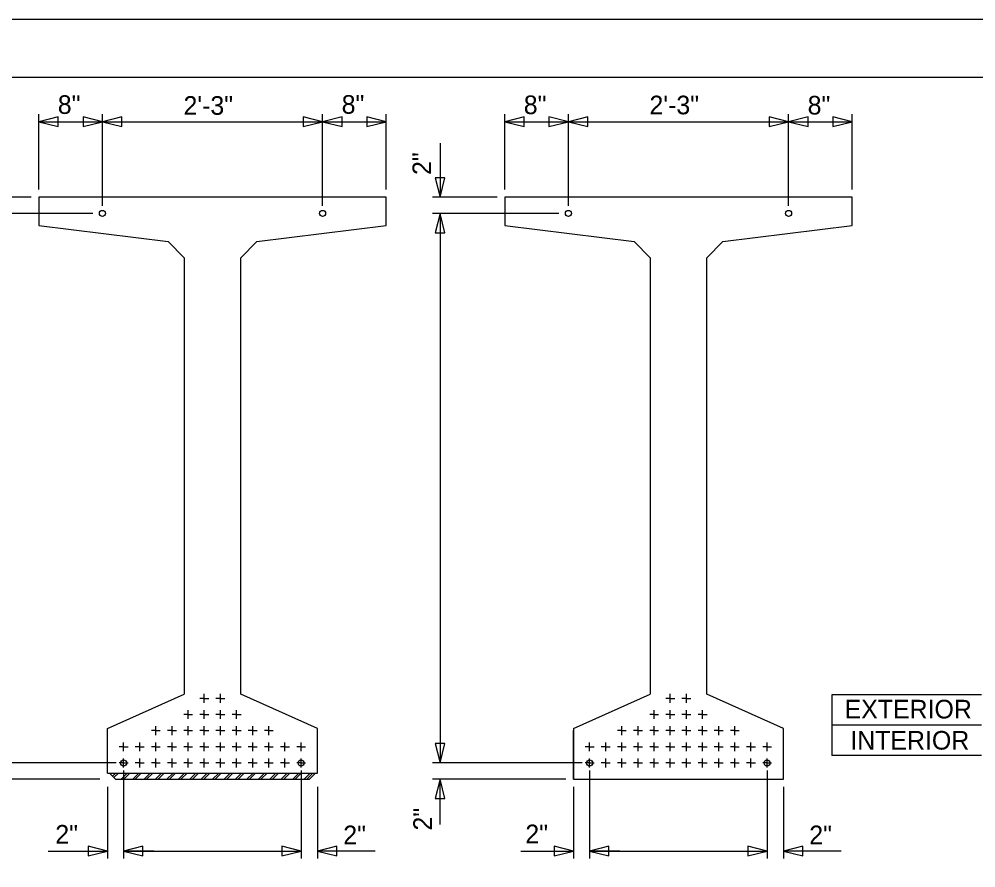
# Model space of a CAD drawing. Extents: x 0 to 45.3, y -2.7 to 32.7.
# Drawn here: x 28.79 to 38.65, y 20.58 to 29.33 of the extents above; entities that cross this region are included whole.
import ezdxf

# ---------------------------------------------------------------- set-up
doc = ezdxf.new("R2010")
doc.units = 0
for name, color, linetype in [('Arrowhead Terminators CELL', 7, 'Continuous'), ('P_SMU_Concrete_Girder', 7, 'Continuous'), ('P_SMU_Structural_Steel', 7, 'Continuous'), ('P_SMU_Tendon', 7, 'Continuous'), ('P_SMU_Tendon_Centerline', 7, 'Continuous'), ('Plan Sheet', 7, 'Continuous'), ('Plot Shape CELL', 7, 'Continuous'), ('Sheet Plan CELL', 7, 'Continuous'), ('SMU_Dimension Lines', 7, 'Continuous'), ('SMU_Text', 7, 'Continuous')]:
    doc.layers.add(name, color=color, linetype=linetype)

msp = doc.modelspace()

# ---------------------------------------------------------------- linework, layer by layer
at = {"layer": 'Arrowhead Terminators CELL'}
for points in [[(28.9908, 28.2757), (29.1908, 28.2257), (29.1908, 28.3257)], [(29.647, 28.2757), (29.447, 28.3257), (29.447, 28.2257)], [(29.647, 28.2757), (29.8469, 28.2257), (29.8469, 28.3257)], [(31.9178, 28.2757), (31.7178, 28.3257), (31.7178, 28.2257)], [(31.9178, 28.2757), (32.1178, 28.2257), (32.1178, 28.3257)], [(32.5739, 28.2757), (32.3739, 28.3257), (32.3739, 28.2257)], [(33.7954, 28.2757), (33.9954, 28.2257), (33.9954, 28.3257)], [(34.4516, 28.2757), (34.2516, 28.3257), (34.2516, 28.2257)], [(34.4516, 28.2757), (34.6516, 28.2257), (34.6516, 28.3257)], [(36.7225, 28.2757), (36.5225, 28.3257), (36.5225, 28.2257)], [(36.7225, 28.2757), (36.9225, 28.2257), (36.9225, 28.3257)], [(37.3786, 28.2757), (37.1786, 28.3257), (37.1786, 28.2257)], [(33.1288, 27.4975), (33.1788, 27.6975), (33.0788, 27.6975)], [(33.1288, 27.3303), (33.0788, 27.1303), (33.1788, 27.1303)], [(33.1288, 21.6643), (33.1788, 21.8643), (33.0788, 21.8643)], [(33.1288, 21.4976), (33.0788, 21.2976), (33.1788, 21.2976)], [(29.6991, 20.7556), (29.4991, 20.8056), (29.4991, 20.7056)], [(29.8655, 20.7556), (30.0655, 20.7056), (30.0655, 20.8056)], [(31.696, 20.7556), (31.496, 20.8056), (31.496, 20.7056)], [(31.8656, 20.7556), (32.0656, 20.7056), (32.0656, 20.8056)], [(34.5038, 20.7556), (34.3038, 20.8056), (34.3038, 20.7056)], [(34.6702, 20.7556), (34.8702, 20.7056), (34.8702, 20.8056)], [(36.5007, 20.7556), (36.3007, 20.8056), (36.3007, 20.7056)], [(36.6703, 20.7556), (36.8703, 20.7056), (36.8703, 20.8056)]]:
    msp.add_lwpolyline(points, close=True, dxfattribs=at)
at = {"layer": 'P_SMU_Concrete_Girder'}
for p, q in [((32.5739, 27.4975), (28.9908, 27.4975)), ((28.9908, 27.4975), (28.9908, 27.2059)), ((32.5739, 27.2059), (32.5739, 27.4975)), ((37.3786, 27.4975), (33.7954, 27.4975)), ((33.7954, 27.4975), (33.7954, 27.2059)), ((37.3786, 27.2059), (37.3786, 27.4975)), ((28.9908, 27.2059), (30.3241, 27.0393)), ((31.2406, 27.0393), (32.5739, 27.2059)), ((33.7954, 27.2059), (35.1288, 27.0393)), ((36.0453, 27.0393), (37.3786, 27.2059)), ((30.3241, 27.0393), (30.4908, 26.8726)), ((31.0739, 26.8726), (31.2406, 27.0393)), ((35.1288, 27.0393), (35.2954, 26.8726)), ((35.8786, 26.8726), (36.0453, 27.0393)), ((30.4908, 26.8726), (30.4908, 22.3727)), ((31.0739, 22.3727), (31.0739, 26.8726)), ((35.2954, 26.8726), (35.2954, 22.3727)), ((35.8786, 22.3727), (35.8786, 26.8726)), ((29.6991, 22.0184), (30.4908, 22.3727)), ((31.8656, 22.0184), (31.0739, 22.3727)), ((34.5038, 22.0184), (35.2954, 22.3727)), ((36.6703, 22.0184), (35.8786, 22.3727)), ((29.6991, 21.5598), (29.6991, 22.0184)), ((31.8656, 21.5598), (31.8656, 22.0184)), ((34.5038, 22.0184), (34.5038, 21.4976)), ((36.6703, 21.4976), (36.6703, 22.0184)), ((34.5038, 21.4976), (34.5038, 21.9976)), ((29.6991, 21.5598), (31.8656, 21.5598)), ((34.5038, 21.4976), (36.6703, 21.4976))]:
    msp.add_line(p, q, dxfattribs=at)
at = {"layer": 'P_SMU_Structural_Steel'}
for p, q in [((29.7199, 21.5598), (29.7822, 21.4976)), ((29.728, 21.5517), (29.7361, 21.5598)), ((29.7528, 21.5269), (29.786, 21.5598)), ((29.766, 21.5137), (29.8123, 21.5598)), ((29.8411, 21.4976), (29.9039, 21.5598)), ((29.8677, 21.4976), (29.9301, 21.5598)), ((29.9592, 21.4976), (30.0215, 21.5598)), ((29.9855, 21.4976), (30.0482, 21.5598)), ((30.0771, 21.4976), (30.1393, 21.5598)), ((30.1034, 21.4976), (30.1658, 21.5598)), ((30.1947, 21.4976), (30.2574, 21.5598)), ((30.2215, 21.4976), (30.2837, 21.5598)), ((30.3126, 21.4976), (30.3753, 21.5598)), ((30.339, 21.4976), (30.4015, 21.5598)), ((30.4304, 21.4976), (30.4928, 21.5598)), ((30.4569, 21.4976), (30.5197, 21.5598)), ((30.5485, 21.4976), (30.6107, 21.5598)), ((30.5747, 21.4976), (30.6372, 21.5598)), ((30.6661, 21.4976), (30.7286, 21.5598)), ((30.6923, 21.4976), (30.7551, 21.5598)), ((30.7839, 21.4976), (30.8466, 21.5598)), ((30.8104, 21.4976), (30.8729, 21.5598)), ((30.9017, 21.4976), (30.9645, 21.5598)), ((30.9283, 21.4976), (30.9908, 21.5598)), ((31.0199, 21.4976), (31.0824, 21.5598)), ((31.0461, 21.4976), (31.1088, 21.5598)), ((31.1377, 21.4976), (31.1999, 21.5598)), ((31.164, 21.4976), (31.2267, 21.5598)), ((31.2555, 21.4976), (31.318, 21.5598)), ((31.2821, 21.4976), (31.3442, 21.5598)), ((31.3731, 21.4976), (31.4359, 21.5598)), ((31.3999, 21.4976), (31.4622, 21.5598)), ((31.491, 21.4976), (31.5537, 21.5598)), ((31.5175, 21.4976), (31.5802, 21.5598)), ((31.6091, 21.4976), (31.6713, 21.5598)), ((31.6353, 21.4976), (31.6981, 21.5598)), ((31.727, 21.4976), (31.7891, 21.5598)), ((31.7532, 21.4976), (31.8157, 21.5598)), ((31.8443, 21.5598), (31.7821, 21.4976)), ((29.7822, 21.4976), (31.7821, 21.4976))]:
    msp.add_line(p, q, dxfattribs=at)
at = {"layer": 'P_SMU_Tendon'}
for centre in [(29.647, 27.3301), (31.918, 27.3301), (34.4517, 27.3301), (36.7227, 27.3301), (29.8658, 21.6641), (31.696, 21.6643), (34.6705, 21.6641), (36.5007, 21.6643)]:
    msp.add_circle(centre, 0.031, dxfattribs=at)
at = {"layer": 'P_SMU_Tendon_Centerline'}
for p, q in [((30.6976, 22.3298), (30.6519, 22.3298)), ((30.6976, 22.3298), (30.6976, 22.3758)), ((30.6976, 22.284), (30.6976, 22.3298)), ((30.6976, 22.3298), (30.7435, 22.3298)), ((30.864, 22.3298), (30.8183, 22.3298)), ((30.864, 22.3298), (30.864, 22.3758)), ((30.864, 22.284), (30.864, 22.3298)), ((30.864, 22.3298), (30.9099, 22.3298)), ((35.5023, 22.3298), (35.4566, 22.3298)), ((35.5023, 22.3298), (35.5023, 22.3758)), ((35.5023, 22.284), (35.5023, 22.3298)), ((35.5023, 22.3298), (35.5482, 22.3298)), ((35.6687, 22.3298), (35.623, 22.3298)), ((35.6687, 22.3298), (35.6687, 22.3758)), ((35.6687, 22.284), (35.6687, 22.3298)), ((35.6687, 22.3298), (35.7146, 22.3298)), ((30.5312, 22.1635), (30.5312, 22.2094)), ((30.6976, 22.1635), (30.6976, 22.2094)), ((30.864, 22.1635), (30.864, 22.2094)), ((31.0304, 22.1635), (31.0304, 22.2094)), ((35.3359, 22.1635), (35.3359, 22.2094)), ((35.5023, 22.1635), (35.5023, 22.2094)), ((35.6687, 22.1635), (35.6687, 22.2094)), ((35.8351, 22.1635), (35.8351, 22.2094)), ((30.5312, 22.1635), (30.4855, 22.1635)), ((30.5312, 22.1175), (30.5312, 22.1635)), ((30.5312, 22.1635), (30.5771, 22.1635)), ((30.6976, 22.1635), (30.6519, 22.1635)), ((30.6976, 22.1175), (30.6976, 22.1635)), ((30.6976, 22.1635), (30.7435, 22.1635)), ((30.864, 22.1635), (30.8183, 22.1635)), ((30.864, 22.1175), (30.864, 22.1635)), ((30.864, 22.1635), (30.9099, 22.1635)), ((31.0304, 22.1635), (30.9847, 22.1635)), ((31.0304, 22.1175), (31.0304, 22.1635)), ((31.0304, 22.1635), (31.0763, 22.1635)), ((35.3359, 22.1635), (35.2902, 22.1635)), ((35.3359, 22.1175), (35.3359, 22.1635)), ((35.3359, 22.1635), (35.3818, 22.1635)), ((35.5023, 22.1635), (35.4566, 22.1635)), ((35.5023, 22.1175), (35.5023, 22.1635)), ((35.5023, 22.1635), (35.5482, 22.1635)), ((35.6687, 22.1635), (35.623, 22.1635)), ((35.6687, 22.1175), (35.6687, 22.1635)), ((35.6687, 22.1635), (35.7146, 22.1635)), ((35.8351, 22.1635), (35.7894, 22.1635)), ((35.8351, 22.1175), (35.8351, 22.1635)), ((35.8351, 22.1635), (35.881, 22.1635)), ((30.1984, 21.9971), (30.1984, 22.043)), ((30.3648, 21.9971), (30.3648, 22.043)), ((30.5312, 21.9971), (30.5312, 22.043)), ((30.6976, 21.9971), (30.6976, 22.043)), ((30.864, 21.9971), (30.864, 22.043)), ((31.0304, 21.9971), (31.0304, 22.043)), ((31.1967, 21.9971), (31.1967, 22.043)), ((31.3632, 21.9971), (31.3632, 22.043)), ((35.0031, 21.9971), (35.0031, 22.043)), ((35.1695, 21.9971), (35.1695, 22.043)), ((35.3359, 21.9971), (35.3359, 22.043)), ((35.5023, 21.9971), (35.5023, 22.043)), ((35.6687, 21.9971), (35.6687, 22.043)), ((35.8351, 21.9971), (35.8351, 22.043)), ((36.0015, 21.9971), (36.0015, 22.043)), ((36.1679, 21.9971), (36.1679, 22.043)), ((30.1984, 21.9971), (30.1527, 21.9971)), ((30.1984, 21.9511), (30.1984, 21.9971)), ((30.1984, 21.9971), (30.2443, 21.9971)), ((30.3648, 21.9971), (30.3191, 21.9971)), ((30.3648, 21.9511), (30.3648, 21.9971)), ((30.3648, 21.9971), (30.4107, 21.9971)), ((30.5312, 21.9971), (30.4855, 21.9971)), ((30.5312, 21.9511), (30.5312, 21.9971)), ((30.5312, 21.9971), (30.5771, 21.9971)), ((30.6976, 21.9971), (30.6519, 21.9971)), ((30.6976, 21.9511), (30.6976, 21.9971)), ((30.6976, 21.9971), (30.7435, 21.9971)), ((30.864, 21.9971), (30.8183, 21.9971)), ((30.864, 21.9511), (30.864, 21.9971)), ((30.864, 21.9971), (30.9099, 21.9971)), ((31.0304, 21.9971), (30.9847, 21.9971)), ((31.0304, 21.9511), (31.0304, 21.9971)), ((31.0304, 21.9971), (31.0763, 21.9971)), ((31.1967, 21.9971), (31.1511, 21.9971)), ((31.1967, 21.9511), (31.1967, 21.9971)), ((31.1967, 21.9971), (31.2427, 21.9971)), ((31.3632, 21.9971), (31.3175, 21.9971)), ((31.3632, 21.9511), (31.3632, 21.9971)), ((31.3632, 21.9971), (31.4091, 21.9971)), ((35.0031, 21.9971), (34.9574, 21.9971)), ((35.0031, 21.9511), (35.0031, 21.9971)), ((35.0031, 21.9971), (35.049, 21.9971)), ((35.1695, 21.9971), (35.1238, 21.9971)), ((35.1695, 21.9511), (35.1695, 21.9971)), ((35.1695, 21.9971), (35.2154, 21.9971)), ((35.3359, 21.9971), (35.2902, 21.9971)), ((35.3359, 21.9511), (35.3359, 21.9971)), ((35.3359, 21.9971), (35.3818, 21.9971)), ((35.5023, 21.9971), (35.4566, 21.9971)), ((35.5023, 21.9511), (35.5023, 21.9971)), ((35.5023, 21.9971), (35.5482, 21.9971)), ((35.6687, 21.9971), (35.623, 21.9971)), ((35.6687, 21.9511), (35.6687, 21.9971)), ((35.6687, 21.9971), (35.7146, 21.9971)), ((35.8351, 21.9971), (35.7894, 21.9971)), ((35.8351, 21.9511), (35.8351, 21.9971)), ((35.8351, 21.9971), (35.881, 21.9971)), ((36.0015, 21.9971), (35.9558, 21.9971)), ((36.0015, 21.9511), (36.0015, 21.9971)), ((36.0015, 21.9971), (36.0474, 21.9971)), ((36.1679, 21.9971), (36.1222, 21.9971)), ((36.1679, 21.9511), (36.1679, 21.9971)), ((36.1679, 21.9971), (36.2138, 21.9971)), ((29.8655, 21.8307), (29.8199, 21.8307)), ((29.8655, 21.8307), (29.8655, 21.8766)), ((29.8655, 21.7847), (29.8655, 21.8307)), ((29.8655, 21.8307), (29.9115, 21.8307)), ((30.032, 21.8307), (29.9863, 21.8307)), ((30.032, 21.8307), (30.032, 21.8766)), ((30.032, 21.7847), (30.032, 21.8307)), ((30.032, 21.8307), (30.0779, 21.8307)), ((30.1984, 21.8307), (30.1527, 21.8307)), ((30.1984, 21.8307), (30.1984, 21.8766)), ((30.1984, 21.7847), (30.1984, 21.8307)), ((30.1984, 21.8307), (30.2443, 21.8307)), ((30.3648, 21.8307), (30.3191, 21.8307)), ((30.3648, 21.8307), (30.3648, 21.8766)), ((30.3648, 21.7847), (30.3648, 21.8307)), ((30.3648, 21.8307), (30.4107, 21.8307)), ((30.5312, 21.8307), (30.4855, 21.8307)), ((30.5312, 21.8307), (30.5312, 21.8766)), ((30.5312, 21.7847), (30.5312, 21.8307)), ((30.5312, 21.8307), (30.5771, 21.8307)), ((30.6976, 21.8307), (30.6519, 21.8307)), ((30.6976, 21.8307), (30.6976, 21.8766)), ((30.6976, 21.7847), (30.6976, 21.8307)), ((30.6976, 21.8307), (30.7435, 21.8307)), ((30.864, 21.8307), (30.8183, 21.8307)), ((30.864, 21.8307), (30.864, 21.8766)), ((30.864, 21.7847), (30.864, 21.8307)), ((30.864, 21.8307), (30.9099, 21.8307)), ((31.0304, 21.8307), (30.9847, 21.8307)), ((31.0304, 21.8307), (31.0304, 21.8766)), ((31.0304, 21.7847), (31.0304, 21.8307)), ((31.0304, 21.8307), (31.0763, 21.8307)), ((31.1967, 21.8307), (31.1511, 21.8307)), ((31.1967, 21.8307), (31.1967, 21.8766)), ((31.1967, 21.7847), (31.1967, 21.8307)), ((31.1967, 21.8307), (31.2427, 21.8307)), ((31.3632, 21.8307), (31.3175, 21.8307)), ((31.3632, 21.8307), (31.3632, 21.8766)), ((31.3632, 21.7847), (31.3632, 21.8307)), ((31.3632, 21.8307), (31.4091, 21.8307)), ((31.5296, 21.8307), (31.4839, 21.8307)), ((31.5296, 21.8307), (31.5296, 21.8766)), ((31.5296, 21.7847), (31.5296, 21.8307)), ((31.5296, 21.8307), (31.5755, 21.8307)), ((31.696, 21.8307), (31.6503, 21.8307)), ((31.696, 21.8307), (31.696, 21.8766)), ((31.696, 21.7847), (31.696, 21.8307)), ((31.696, 21.8307), (31.742, 21.8307)), ((34.6702, 21.8307), (34.6246, 21.8307)), ((34.6702, 21.8307), (34.6702, 21.8766)), ((34.6702, 21.7847), (34.6702, 21.8307)), ((34.6702, 21.8307), (34.7162, 21.8307)), ((34.8367, 21.8307), (34.791, 21.8307)), ((34.8367, 21.8307), (34.8367, 21.8766)), ((34.8367, 21.7847), (34.8367, 21.8307)), ((34.8367, 21.8307), (34.8826, 21.8307)), ((35.0031, 21.8307), (34.9574, 21.8307)), ((35.0031, 21.8307), (35.0031, 21.8766)), ((35.0031, 21.7847), (35.0031, 21.8307)), ((35.0031, 21.8307), (35.049, 21.8307)), ((35.1695, 21.8307), (35.1238, 21.8307)), ((35.1695, 21.8307), (35.1695, 21.8766)), ((35.1695, 21.7847), (35.1695, 21.8307)), ((35.1695, 21.8307), (35.2154, 21.8307)), ((35.3359, 21.8307), (35.2902, 21.8307)), ((35.3359, 21.8307), (35.3359, 21.8766)), ((35.3359, 21.7847), (35.3359, 21.8307)), ((35.3359, 21.8307), (35.3818, 21.8307)), ((35.5023, 21.8307), (35.4566, 21.8307)), ((35.5023, 21.8307), (35.5023, 21.8766)), ((35.5023, 21.7847), (35.5023, 21.8307)), ((35.5023, 21.8307), (35.5482, 21.8307)), ((35.6687, 21.8307), (35.623, 21.8307)), ((35.6687, 21.8307), (35.6687, 21.8766)), ((35.6687, 21.7847), (35.6687, 21.8307)), ((35.6687, 21.8307), (35.7146, 21.8307)), ((35.8351, 21.8307), (35.7894, 21.8307)), ((35.8351, 21.8307), (35.8351, 21.8766)), ((35.8351, 21.7847), (35.8351, 21.8307)), ((35.8351, 21.8307), (35.881, 21.8307)), ((36.0015, 21.8307), (35.9558, 21.8307)), ((36.0015, 21.8307), (36.0015, 21.8766)), ((36.0015, 21.7847), (36.0015, 21.8307)), ((36.0015, 21.8307), (36.0474, 21.8307)), ((36.1679, 21.8307), (36.1222, 21.8307)), ((36.1679, 21.8307), (36.1679, 21.8766)), ((36.1679, 21.7847), (36.1679, 21.8307)), ((36.1679, 21.8307), (36.2138, 21.8307)), ((36.3343, 21.8307), (36.2886, 21.8307)), ((36.3343, 21.8307), (36.3343, 21.8766)), ((36.3343, 21.7847), (36.3343, 21.8307)), ((36.3343, 21.8307), (36.3802, 21.8307)), ((36.5007, 21.8307), (36.455, 21.8307)), ((36.5007, 21.8307), (36.5007, 21.8766)), ((36.5007, 21.7847), (36.5007, 21.8307)), ((36.5007, 21.8307), (36.5466, 21.8307)), ((29.8655, 21.6643), (29.8655, 21.7102)), ((30.032, 21.6643), (30.032, 21.7102)), ((30.1984, 21.6643), (30.1984, 21.7102)), ((30.3648, 21.6643), (30.3648, 21.7102)), ((30.5312, 21.6643), (30.5312, 21.7102)), ((30.6976, 21.6643), (30.6976, 21.7102)), ((30.864, 21.6643), (30.864, 21.7102)), ((31.0304, 21.6643), (31.0304, 21.7102)), ((31.1967, 21.6643), (31.1967, 21.7102)), ((31.3632, 21.6643), (31.3632, 21.7102)), ((31.5296, 21.6643), (31.5296, 21.7102)), ((31.696, 21.6643), (31.696, 21.7102)), ((34.6702, 21.6643), (34.6702, 21.7102)), ((34.8367, 21.6643), (34.8367, 21.7102)), ((35.0031, 21.6643), (35.0031, 21.7102)), ((35.1695, 21.6643), (35.1695, 21.7102)), ((35.3359, 21.6643), (35.3359, 21.7102)), ((35.5023, 21.6643), (35.5023, 21.7102)), ((35.6687, 21.6643), (35.6687, 21.7102)), ((35.8351, 21.6643), (35.8351, 21.7102)), ((36.0015, 21.6643), (36.0015, 21.7102)), ((36.1679, 21.6643), (36.1679, 21.7102)), ((36.3343, 21.6643), (36.3343, 21.7102)), ((36.5007, 21.6643), (36.5007, 21.7102)), ((29.8655, 21.6643), (29.8199, 21.6643)), ((29.8655, 21.6183), (29.8655, 21.6643)), ((29.8655, 21.6643), (29.9115, 21.6643)), ((30.032, 21.6643), (29.9863, 21.6643)), ((30.032, 21.6183), (30.032, 21.6643)), ((30.032, 21.6643), (30.0779, 21.6643)), ((30.1984, 21.6643), (30.1527, 21.6643)), ((30.1984, 21.6183), (30.1984, 21.6643)), ((30.1984, 21.6643), (30.2443, 21.6643)), ((30.3648, 21.6643), (30.3191, 21.6643)), ((30.3648, 21.6183), (30.3648, 21.6643)), ((30.3648, 21.6643), (30.4107, 21.6643)), ((30.5312, 21.6643), (30.4855, 21.6643)), ((30.5312, 21.6183), (30.5312, 21.6643)), ((30.5312, 21.6643), (30.5771, 21.6643)), ((30.6976, 21.6643), (30.6519, 21.6643)), ((30.6976, 21.6183), (30.6976, 21.6643)), ((30.6976, 21.6643), (30.7435, 21.6643)), ((30.864, 21.6643), (30.8183, 21.6643)), ((30.864, 21.6183), (30.864, 21.6643)), ((30.864, 21.6643), (30.9099, 21.6643)), ((31.0304, 21.6643), (30.9847, 21.6643)), ((31.0304, 21.6183), (31.0304, 21.6643)), ((31.0304, 21.6643), (31.0763, 21.6643)), ((31.1967, 21.6643), (31.1511, 21.6643)), ((31.1967, 21.6183), (31.1967, 21.6643)), ((31.1967, 21.6643), (31.2427, 21.6643)), ((31.3632, 21.6643), (31.3175, 21.6643)), ((31.3632, 21.6183), (31.3632, 21.6643)), ((31.3632, 21.6643), (31.4091, 21.6643)), ((31.5296, 21.6643), (31.4839, 21.6643)), ((31.5296, 21.6183), (31.5296, 21.6643)), ((31.5296, 21.6643), (31.5755, 21.6643)), ((31.696, 21.6643), (31.6503, 21.6643)), ((31.696, 21.6183), (31.696, 21.6643)), ((31.696, 21.6643), (31.742, 21.6643)), ((34.6702, 21.6643), (34.6246, 21.6643)), ((34.6702, 21.6183), (34.6702, 21.6643)), ((34.6702, 21.6643), (34.7162, 21.6643)), ((34.8367, 21.6643), (34.791, 21.6643)), ((34.8367, 21.6183), (34.8367, 21.6643)), ((34.8367, 21.6643), (34.8826, 21.6643)), ((35.0031, 21.6643), (34.9574, 21.6643)), ((35.0031, 21.6183), (35.0031, 21.6643)), ((35.0031, 21.6643), (35.049, 21.6643)), ((35.1695, 21.6643), (35.1238, 21.6643)), ((35.1695, 21.6183), (35.1695, 21.6643)), ((35.1695, 21.6643), (35.2154, 21.6643)), ((35.3359, 21.6643), (35.2902, 21.6643)), ((35.3359, 21.6183), (35.3359, 21.6643)), ((35.3359, 21.6643), (35.3818, 21.6643)), ((35.5023, 21.6643), (35.4566, 21.6643)), ((35.5023, 21.6183), (35.5023, 21.6643)), ((35.5023, 21.6643), (35.5482, 21.6643)), ((35.6687, 21.6643), (35.623, 21.6643)), ((35.6687, 21.6183), (35.6687, 21.6643)), ((35.6687, 21.6643), (35.7146, 21.6643)), ((35.8351, 21.6643), (35.7894, 21.6643)), ((35.8351, 21.6183), (35.8351, 21.6643)), ((35.8351, 21.6643), (35.881, 21.6643)), ((36.0015, 21.6643), (35.9558, 21.6643)), ((36.0015, 21.6183), (36.0015, 21.6643)), ((36.0015, 21.6643), (36.0474, 21.6643)), ((36.1679, 21.6643), (36.1222, 21.6643)), ((36.1679, 21.6183), (36.1679, 21.6643)), ((36.1679, 21.6643), (36.2138, 21.6643)), ((36.3343, 21.6643), (36.2886, 21.6643)), ((36.3343, 21.6183), (36.3343, 21.6643)), ((36.3343, 21.6643), (36.3802, 21.6643)), ((36.5007, 21.6643), (36.455, 21.6643)), ((36.5007, 21.6183), (36.5007, 21.6643)), ((36.5007, 21.6643), (36.5466, 21.6643))]:
    msp.add_line(p, q, dxfattribs=at)
at = {"layer": 'Plan Sheet'}
for p, q in [((38.7129, 22.3658), (37.1671, 22.3658)), ((37.1671, 22.3658), (37.1671, 21.7399)), ((38.7129, 22.0528), (37.1671, 22.0528)), ((38.7129, 21.7399), (37.1671, 21.7399))]:
    msp.add_line(p, q, dxfattribs=at)
at = {"layer": 'Plot Shape CELL'}
msp.add_lwpolyline([(0, 29.3328), (45.3328, 29.3328), (45.3328, 0), (0, 0)], close=True, dxfattribs=at)
at = {"layer": 'Sheet Plan CELL'}
msp.add_line((44.9727, 28.7328), (0.9727, 28.7328), dxfattribs=at)
at = {"layer": 'SMU_Dimension Lines'}
for p, q in [((28.9908, 27.5755), (28.9908, 28.3536)), ((29.647, 27.4083), (29.647, 28.3536)), ((31.9178, 27.4083), (31.9178, 28.3536)), ((32.5739, 27.5755), (32.5739, 28.3536)), ((33.7954, 27.5755), (33.7954, 28.3536)), ((34.4516, 27.4083), (34.4516, 28.3536)), ((36.7225, 27.4083), (36.7225, 28.3536)), ((37.3786, 27.5755), (37.3786, 28.3536)), ((28.9908, 28.2757), (29.647, 28.2757)), ((29.647, 28.2757), (31.9178, 28.2757)), ((31.9178, 28.2757), (32.5739, 28.2757)), ((33.7954, 28.2757), (34.4516, 28.2757)), ((34.4516, 28.2757), (36.7225, 28.2757)), ((36.7225, 28.2757), (37.3786, 28.2757)), ((33.1288, 28.0527), (33.1288, 27.4975)), ((28.9126, 27.4975), (28.2459, 27.4975)), ((33.7173, 27.4975), (33.0506, 27.4975)), ((29.548, 27.3303), (28.2459, 27.3303)), ((34.3527, 27.3303), (33.0506, 27.3303)), ((33.1288, 27.3303), (33.1288, 21.6643)), ((29.7876, 21.6643), (28.2459, 21.6643)), ((34.5923, 21.6643), (33.0506, 21.6643)), ((29.8655, 21.586), (29.8655, 20.6774)), ((31.696, 21.586), (31.696, 20.6774)), ((34.6702, 21.586), (34.6702, 20.6774)), ((36.5007, 21.586), (36.5007, 20.6774)), ((29.6209, 21.4976), (28.2459, 21.4976)), ((29.6991, 21.4196), (29.6991, 20.6774)), ((31.8656, 21.4196), (31.8656, 20.6774)), ((34.4256, 21.4976), (33.0506, 21.4976)), ((33.1288, 21.0297), (33.1288, 21.4976)), ((34.5038, 21.4196), (34.5038, 20.6774)), ((36.6703, 21.4196), (36.6703, 20.6774)), ((29.0887, 20.7556), (29.6991, 20.7556)), ((30.1787, 20.7556), (29.8655, 20.7556)), ((29.8655, 20.7556), (31.696, 20.7556)), ((31.386, 20.7556), (31.696, 20.7556)), ((32.2997, 20.7556), (31.8656, 20.7556)), ((32.4583, 20.7556), (31.8656, 20.7556)), ((33.96, 20.7556), (34.5038, 20.7556)), ((34.9834, 20.7556), (34.6702, 20.7556)), ((34.6702, 20.7556), (36.5007, 20.7556)), ((36.1907, 20.7556), (36.5007, 20.7556)), ((37.263, 20.7556), (36.6703, 20.7556))]:
    msp.add_line(p, q, dxfattribs=at)

# ---------------------------------------------------------------- texts
at = {"layer": 'SMU_Text'}
for s, p in [('8"', (29.1871, 28.3557)), ('2\'-3"', (30.4831, 28.3467)), ('8"', (32.1141, 28.3573)), ('8"', (33.9918, 28.3535)), ('2\'-3"', (35.2878, 28.3518)), ('8"', (36.9188, 28.3497)), ('EXTERIOR ', (37.2991, 22.123)), ('INTERIOR', (37.3585, 21.8019)), ('2"', (29.1615, 20.8328)), ('2"', (32.1307, 20.8263)), ('2"', (34.0081, 20.8364)), ('2"', (36.9354, 20.8263))]:
    msp.add_text(s, height=0.192, dxfattribs=at).set_placement(p)
for p in [(33.0362, 27.7259), (33.0446, 20.9676)]:
    msp.add_text('2"', height=0.192, rotation=90, dxfattribs=at).set_placement(p)

doc.saveas('drawing.dxf')
